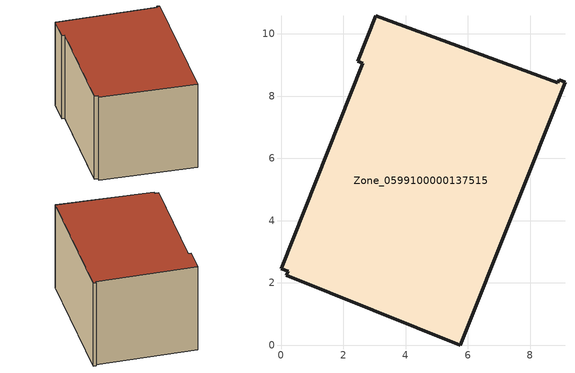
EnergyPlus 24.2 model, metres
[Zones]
Zone_0599100000137515
 floor ground (C_G): 0,2.46 2.63,9.05 2.46,9.12 3.04,10.57 8.89,8.42 8.93,8.52 9.12,8.44 5.76,0 0.17,2.24 0.23,2.37 z0
 wall outside (C_F): 2.63,9.05 0,2.46 0.23,2.37 0.17,2.24 5.76,0 9.12,8.44 8.93,8.52 8.89,8.42 3.04,10.57 2.46,9.12 2.63,9.05 z0:5.75
 roof outside (C_R): 9.12,8.44 8.93,8.52 8.89,8.42 3.04,10.57 2.46,9.12 2.63,9.05 0,2.46 0.23,2.37 0.17,2.24 5.76,0 z5.75
[BUILDING]
Pand.0599100000137515: North Axis=0; Terrain=City; Loads Convergence Tolerance Value=0.04; Temperature Convergence Tolerance Value=0.4; Solar Distribution=FullExterior; Maximum Number of Warmup Days=25; Minimum Number of Warmup Days=1
[Site:Location]
Rotterdam.The.Hague.AP_ZH_NLD Design_Conditions: Latitude=51.96; Longitude=4.45; Time Zone=1; Elevation=-4.5
[SITE:GROUNDTEMPERATURE:BUILDINGSURFACE]
18, 18, 18, 18, 18, 18, 18, 18, 18, 18, 18, 18
[MATERIAL] Thermal Absorptance=0.9; Solar Absorptance=0.7; Visible Absorptance=0.7
Name | Roughness | Thickness | Conductivity | Density | Specific Heat
G.TI.1975-1991 | MediumSmooth | 0.15 | 0.288461 | 540 | 1210
F.TI.1975-1991 | Rough | 0.3 | 0.230769 | 1920 | 840
R.TI.1975-1991 | MediumRough | 0.2 | 0.153846 | 1500 | 1000
[CONSTRUCTION]
C_G: G.TI.1975-1991
C_F: F.TI.1975-1991
C_R: R.TI.1975-1991
[ZONE]
Zone_0599100000137515: Type=1; Multiplier=1; Ceiling Height=Autocalculate; Volume=Autocalculate; Floor Area=autocalculate; Part of Total Floor Area=Yes
[ZONEINFILTRATION:DESIGNFLOWRATE]
Infil_Zone_0599100000137515: Zone or ZoneList or Space or SpaceList=Zone_0599100000137515; Schedule=AlwaysOn; Design Flow Rate Calculation Method=Flow/Area; Flow Rate per Floor Area=0.003; Constant Term Coefficient=1; Temperature Term Coefficient=0; Velocity Term Coefficient=0; Velocity Squared Term Coefficient=0
[HVACTEMPLATE:ZONE:IDEALLOADSAIRSYSTEM]
Zone_0599100000137515: Maximum Heating Supply Air Temperature=50; Minimum Cooling Supply Air Temperature=13; Maximum Heating Supply Air Humidity Ratio=0.0156; Minimum Cooling Supply Air Humidity Ratio=0.0077; Heating Limit=NoLimit; Cooling Limit=NoLimit; Dehumidification Control Type=ConstantSensibleHeatRatio; Cooling Sensible Heat Ratio=0.7; Dehumidification Setpoint=60; Humidification Control Type=None; Humidification Setpoint=30; Outdoor Air Method=None; Outdoor Air Flow Rate per Person=0.00944; Outdoor Air Flow Rate per Zone Floor Area=0; Outdoor Air Flow Rate per Zone=0; Demand Controlled Ventilation Type=None; Outdoor Air Economizer Type=NoEconomizer; Heat Recovery Type=None; Sensible Heat Recovery Effectiveness=0.7; Latent Heat Recovery Effectiveness=0.65
[ZONECONTROL:THERMOSTAT]
ThermostatControl_Zone_0599100000137515: Zone or ZoneList=Zone_0599100000137515; Control Type Schedule=DualSetpointControlType; Control 1=Thermostat_Zone_0599100000137515; Temperature Difference Between Cutout And Setpoint=0
[THERMOSTATSETPOINT:DUALSETPOINT]
Thermostat_Zone_0599100000137515: Heating Setpoint Temperature Schedule=HeatingSetpoint_Zone_0599100000137515; Cooling Setpoint Temperature Schedule=CoolingSetpoint_Zone_0599100000137515
[SCHEDULE:COMPACT]
HeatingSetpoint_Zone_0599100000137515: Through: 12/31, For: AllDays, Until: 24:00, 21
CoolingSetpoint_Zone_0599100000137515: Through: 12/31, For: AllDays, Until: 24:00, 24
DualSetpointControlType: Through: 12/31, For: AllDays, Until: 24:00, 4
AlwaysOn: Through: 12/31, For: AllDays, Until: 24:00, 1
